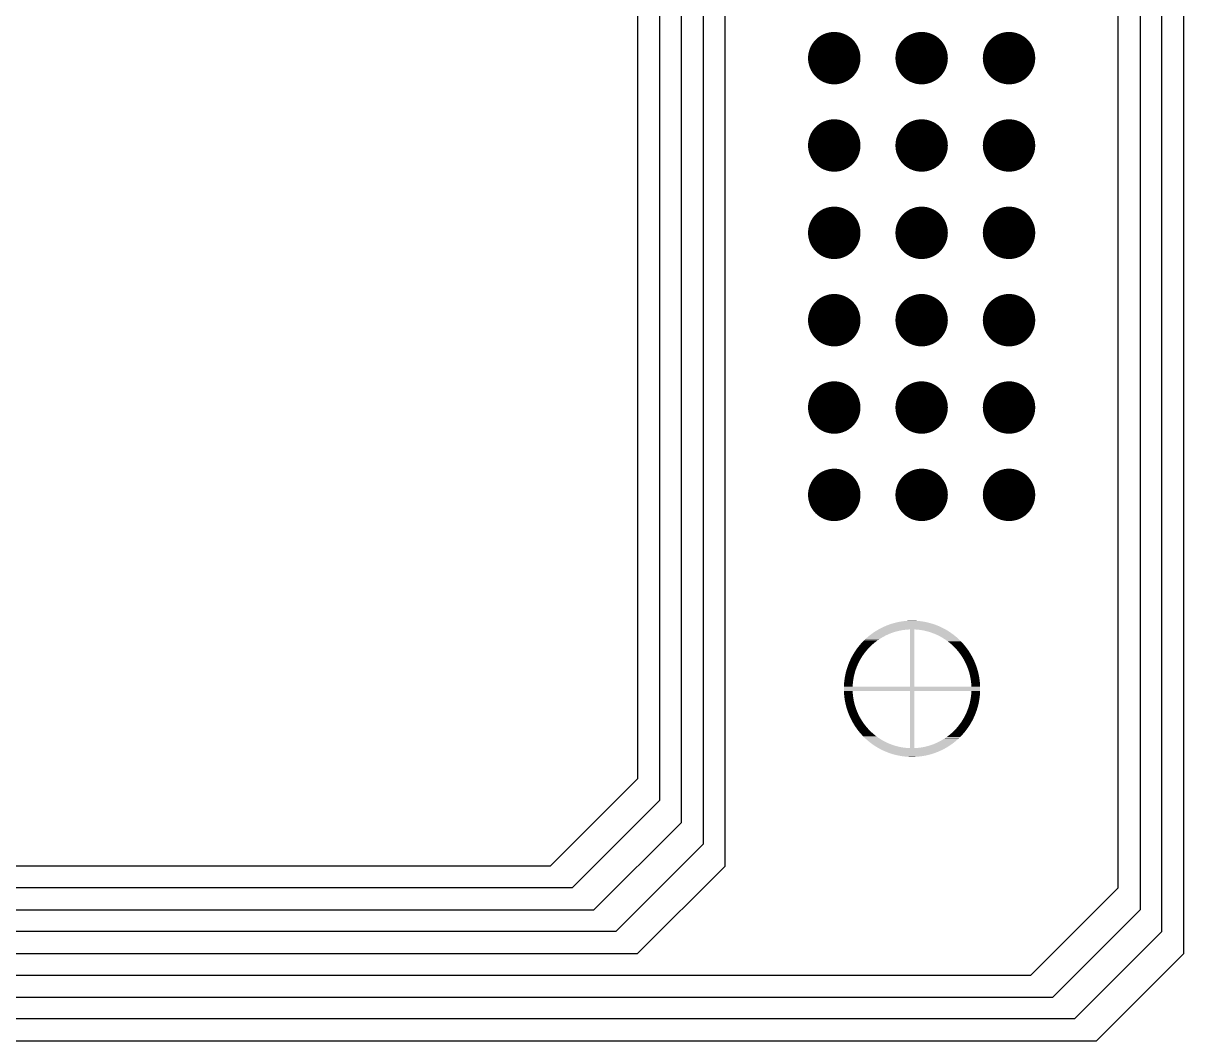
# Model space of a CAD drawing. Extents: x 295 to 953, y 10 to 290.
# Drawn here: x 754.65 to 788.38, y 105.26 to 134.85 of the extents above; entities that cross this region are included whole.
import ezdxf

# ---------------------------------------------------------------- set-up
doc = ezdxf.new("R2010")
doc.units = 0
doc.header["$LTSCALE"] = 5
doc.header["$MEASUREMENT"] = 0
doc.layers.get('0').update_dxf_attribs({"linetype": 'CONTINUOUS', "lineweight": 25})
doc.layers.add('DV-ABPB-A4_TOP', color=14, linetype='CONTINUOUS')

msp = doc.modelspace()

# ---------------------------------------------------------------- linework, layer by layer
at = {"color": 7, "const_width": 0.762}
for points in [[(777.839, 133.833, 1), (778.601, 133.833, 1)], [(780.379, 133.833, 1), (781.141, 133.833, 1)], [(782.919, 133.833, 1), (783.681, 133.833, 1)], [(777.839, 131.293, 1), (778.601, 131.293, 1)], [(780.379, 131.293, 1), (781.141, 131.293, 1)], [(782.919, 131.293, 1), (783.681, 131.293, 1)], [(777.839, 128.753, 1), (778.601, 128.753, 1)], [(780.379, 128.753, 1), (781.141, 128.753, 1)], [(782.919, 128.753, 1), (783.681, 128.753, 1)], [(777.839, 126.213, 1), (778.601, 126.213, 1)], [(780.379, 126.213, 1), (781.141, 126.213, 1)], [(782.919, 126.213, 1), (783.681, 126.213, 1)], [(777.839, 123.673, 1), (778.601, 123.673, 1)], [(780.379, 123.673, 1), (781.141, 123.673, 1)], [(782.919, 123.673, 1), (783.681, 123.673, 1)], [(777.839, 121.133, 1), (778.601, 121.133, 1)], [(780.379, 121.133, 1), (781.141, 121.133, 1)], [(782.919, 121.133, 1), (783.681, 121.133, 1)]]:
    msp.add_lwpolyline(points, format="xyb", close=True, dxfattribs=at)
at = {"color": 7}
for points in [[(779.92, 117.395), (779.976, 117.41), (781.04, 117.395), (780.985, 117.41)], [(779.976, 117.41), (779.981, 117.412), (780.985, 117.41), (780.979, 117.412)], [(779.981, 117.412), (780.037, 117.425), (780.979, 117.412), (780.924, 117.425)], [(780.037, 117.425), (780.043, 117.427), (780.924, 117.425), (780.917, 117.427)], [(780.043, 117.427), (780.099, 117.439), (780.917, 117.427), (780.862, 117.439)], [(780.099, 117.439), (780.105, 117.44), (780.862, 117.439), (780.855, 117.44)], [(780.105, 117.44), (780.162, 117.45), (780.855, 117.44), (780.799, 117.45)], [(780.162, 117.45), (780.167, 117.451), (780.799, 117.45), (780.793, 117.451)], [(780.167, 117.451), (780.225, 117.459), (780.793, 117.451), (780.736, 117.459)], [(780.225, 117.459), (780.23, 117.46), (780.736, 117.459), (780.73, 117.46)], [(780.23, 117.46), (780.288, 117.466), (780.73, 117.46), (780.673, 117.466)], [(780.288, 117.466), (780.293, 117.467), (780.673, 117.466), (780.666, 117.467)], [(780.293, 117.467), (780.352, 117.471), (780.666, 117.467), (780.61, 117.471)], [(780.352, 117.471), (780.356, 117.472), (780.61, 117.471), (780.602, 117.472)], [(780.356, 117.472), (780.416, 117.475), (780.602, 117.472), (780.547, 117.475)], [(780.416, 117.475), (780.42, 117.475), (780.547, 117.475), (780.536, 117.475)], [(780.42, 117.475), (780.483, 117.476), (780.536, 117.475), (780.483, 117.476)], [(779.255, 117.051), (779.287, 117.076), (779.732, 117.051), (779.785, 117.076)], [(779.287, 117.076), (779.299, 117.085), (779.785, 117.076), (779.807, 117.085)], [(779.299, 117.085), (779.318, 117.099), (779.807, 117.085), (779.84, 117.099)], [(779.318, 117.099), (779.347, 117.12), (779.84, 117.099), (779.895, 117.12)], [(779.347, 117.12), (779.35, 117.122), (779.895, 117.12), (779.902, 117.122)], [(779.35, 117.122), (779.375, 117.139), (779.902, 117.122), (779.951, 117.139)], [(779.375, 117.139), (779.401, 117.156), (779.951, 117.139), (780.008, 117.156)], [(779.401, 117.156), (779.403, 117.157), (780.008, 117.156), (780.013, 117.157)], [(779.403, 117.157), (779.425, 117.171), (780.013, 117.157), (780.065, 117.171)], [(779.425, 117.171), (779.446, 117.184), (780.065, 117.171), (780.123, 117.184)], [(779.446, 117.184), (779.457, 117.191), (780.123, 117.184), (780.156, 117.191)], [(779.457, 117.191), (779.465, 117.196), (780.156, 117.191), (780.181, 117.196)], [(779.465, 117.196), (779.481, 117.205), (780.181, 117.196), (780.24, 117.205)], [(779.481, 117.205), (779.493, 117.212), (780.24, 117.205), (780.299, 117.212)], [(779.493, 117.212), (779.502, 117.217), (780.299, 117.212), (780.358, 117.217)], [(779.502, 117.217), (779.508, 117.221), (780.358, 117.217), (780.417, 117.221)], [(779.508, 117.221), (779.512, 117.223), (781.453, 117.221), (781.449, 117.223)], [(779.512, 117.223), (779.562, 117.25), (781.449, 117.223), (781.399, 117.25)], [(779.562, 117.25), (779.567, 117.253), (781.399, 117.25), (781.393, 117.253)], [(779.567, 117.253), (779.619, 117.279), (781.393, 117.253), (781.342, 117.279)], [(779.619, 117.279), (779.624, 117.281), (781.342, 117.279), (781.336, 117.281)], [(779.624, 117.281), (779.677, 117.305), (781.336, 117.281), (781.284, 117.305)], [(779.677, 117.305), (779.682, 117.308), (781.284, 117.305), (781.279, 117.308)], [(779.682, 117.308), (779.735, 117.33), (781.279, 117.308), (781.226, 117.33)], [(779.735, 117.33), (779.74, 117.332), (781.226, 117.33), (781.22, 117.332)], [(779.74, 117.332), (779.794, 117.353), (781.22, 117.332), (781.167, 117.353)], [(779.794, 117.353), (779.8, 117.355), (781.167, 117.353), (781.161, 117.355)], [(779.8, 117.355), (779.854, 117.374), (781.161, 117.355), (781.107, 117.374)], [(779.854, 117.374), (779.859, 117.376), (781.107, 117.374), (781.101, 117.376)], [(779.859, 117.376), (779.915, 117.393), (781.101, 117.376), (781.046, 117.393)], [(779.915, 117.393), (779.92, 117.395), (781.046, 117.393), (781.04, 117.395)], [(780.417, 115.558), (780.417, 117.221), (780.544, 115.558), (780.544, 117.221)], [(780.56, 117.22), (780.544, 117.221), (781.454, 117.22), (781.453, 117.221)], [(780.582, 117.219), (780.56, 117.22), (781.456, 117.219), (781.454, 117.22)], [(780.641, 117.214), (780.582, 117.219), (781.464, 117.214), (781.456, 117.219)], [(780.7, 117.208), (780.641, 117.214), (781.475, 117.208), (781.464, 117.214)], [(780.759, 117.199), (780.7, 117.208), (781.49, 117.199), (781.475, 117.208)], [(780.817, 117.189), (780.759, 117.199), (781.508, 117.189), (781.49, 117.199)], [(780.821, 117.188), (780.817, 117.189), (781.509, 117.188), (781.508, 117.189)], [(780.875, 117.176), (780.821, 117.188), (781.528, 117.176), (781.509, 117.188)], [(780.933, 117.161), (780.875, 117.176), (781.551, 117.161), (781.528, 117.176)], [(780.959, 117.154), (780.933, 117.161), (781.563, 117.154), (781.551, 117.161)], [(780.989, 117.145), (780.959, 117.154), (781.576, 117.145), (781.563, 117.154)], [(781.046, 117.127), (780.989, 117.145), (781.603, 117.127), (781.576, 117.145)], [(781.068, 117.118), (781.046, 117.127), (781.615, 117.118), (781.603, 117.127)], [(781.101, 117.106), (781.068, 117.118), (781.632, 117.106), (781.615, 117.118)], [(781.156, 117.084), (781.101, 117.106), (781.663, 117.084), (781.632, 117.106)], [(781.162, 117.081), (781.156, 117.084), (781.667, 117.081), (781.663, 117.084)], [(781.21, 117.06), (781.162, 117.081), (781.694, 117.06), (781.667, 117.081)], [(781.246, 117.042), (781.21, 117.06), (781.717, 117.042), (781.694, 117.06)], [(778.915, 116.708), (778.934, 116.733), (779.252, 116.708), (779.277, 116.733)], [(778.934, 116.733), (778.948, 116.75), (779.277, 116.733), (779.294, 116.75)], [(778.948, 116.75), (778.975, 116.782), (779.294, 116.75), (779.33, 116.782)], [(778.975, 116.782), (778.981, 116.79), (779.33, 116.782), (779.338, 116.79)], [(778.981, 116.79), (779.015, 116.828), (779.338, 116.79), (779.383, 116.828)], [(779.015, 116.828), (779.017, 116.83), (779.383, 116.828), (779.385, 116.83)], [(779.017, 116.83), (779.05, 116.865), (779.385, 116.83), (779.429, 116.865)], [(779.05, 116.865), (779.06, 116.876), (779.429, 116.865), (779.444, 116.876)], [(779.06, 116.876), (779.085, 116.9), (779.444, 116.876), (779.477, 116.9)], [(779.085, 116.9), (779.105, 116.921), (779.477, 116.9), (779.507, 116.921)], [(779.105, 116.921), (779.119, 116.934), (779.507, 116.921), (779.526, 116.934)], [(779.119, 116.934), (779.152, 116.964), (779.526, 116.934), (779.573, 116.964)], [(779.152, 116.964), (779.154, 116.966), (779.573, 116.964), (779.576, 116.966)], [(779.154, 116.966), (779.188, 116.996), (779.576, 116.966), (779.627, 116.996)], [(779.188, 116.996), (779.199, 117.006), (779.627, 116.996), (779.645, 117.006)], [(779.199, 117.006), (779.222, 117.024), (779.645, 117.006), (779.679, 117.024)], [(779.222, 117.024), (779.248, 117.046), (779.679, 117.024), (779.722, 117.046)], [(779.248, 117.046), (779.255, 117.051), (779.722, 117.046), (779.732, 117.051)], [(781.264, 117.034), (781.246, 117.042), (781.727, 117.034), (781.717, 117.042)], [(781.316, 117.006), (781.264, 117.034), (781.761, 117.006), (781.727, 117.034)], [(781.323, 117.002), (781.316, 117.006), (781.766, 117.002), (781.761, 117.006)], [(781.367, 116.977), (781.323, 117.002), (781.795, 116.977), (781.766, 117.002)], [(781.394, 116.96), (781.367, 116.977), (781.813, 116.96), (781.795, 116.977)], [(781.418, 116.945), (781.394, 116.96), (781.829, 116.945), (781.813, 116.96)], [(781.46, 116.917), (781.418, 116.945), (781.86, 116.917), (781.829, 116.945)], [(781.467, 116.912), (781.46, 116.917), (781.864, 116.912), (781.86, 116.917)], [(781.515, 116.878), (781.467, 116.912), (781.899, 116.878), (781.864, 116.912)], [(781.522, 116.872), (781.515, 116.878), (781.905, 116.872), (781.899, 116.878)], [(781.562, 116.841), (781.522, 116.872), (781.933, 116.841), (781.905, 116.872)], [(781.581, 116.825), (781.562, 116.841), (781.948, 116.825), (781.933, 116.841)], [(781.607, 116.803), (781.581, 116.825), (781.967, 116.803), (781.948, 116.825)], [(781.636, 116.778), (781.607, 116.803), (781.99, 116.778), (781.967, 116.803)], [(781.651, 116.764), (781.636, 116.778), (782.001, 116.764), (781.99, 116.778)], [(781.688, 116.729), (781.651, 116.764), (782.03, 116.729), (782.001, 116.764)], [(781.694, 116.723), (781.688, 116.729), (782.034, 116.723), (782.03, 116.729)], [(781.736, 116.681), (781.694, 116.723), (782.067, 116.681), (782.034, 116.723)], [(778.709, 116.382), (778.726, 116.415), (778.998, 116.382), (779.019, 116.415)], [(778.726, 116.415), (778.735, 116.432), (779.019, 116.415), (779.03, 116.432)], [(778.735, 116.432), (778.757, 116.471), (779.03, 116.432), (779.056, 116.471)], [(778.757, 116.471), (778.762, 116.481), (779.056, 116.471), (779.063, 116.481)], [(778.762, 116.481), (778.789, 116.526), (779.063, 116.481), (779.095, 116.526)], [(778.789, 116.526), (778.791, 116.529), (779.095, 116.526), (779.097, 116.529)], [(778.791, 116.529), (778.82, 116.576), (779.097, 116.529), (779.134, 116.576)], [(778.82, 116.576), (778.823, 116.579), (779.134, 116.576), (779.136, 116.579)], [(778.823, 116.579), (778.851, 116.621), (779.136, 116.579), (779.171, 116.621)], [(778.851, 116.621), (778.858, 116.632), (779.171, 116.621), (779.181, 116.632)], [(778.858, 116.632), (778.883, 116.666), (779.181, 116.632), (779.211, 116.666)], [(778.883, 116.666), (778.895, 116.683), (779.211, 116.666), (779.228, 116.683)], [(778.895, 116.683), (778.915, 116.708), (779.228, 116.683), (779.252, 116.708)], [(781.738, 116.678), (781.736, 116.681), (782.069, 116.678), (782.067, 116.681)], [(781.776, 116.637), (781.738, 116.678), (782.099, 116.637), (782.069, 116.678)], [(781.784, 116.627), (781.776, 116.637), (782.106, 116.627), (782.099, 116.637)], [(781.814, 116.592), (781.784, 116.627), (782.13, 116.592), (782.106, 116.627)], [(781.828, 116.574), (781.814, 116.592), (782.141, 116.574), (782.13, 116.592)], [(781.851, 116.546), (781.828, 116.574), (782.159, 116.546), (782.141, 116.574)], [(781.869, 116.521), (781.851, 116.546), (782.175, 116.521), (782.159, 116.546)], [(781.886, 116.498), (781.869, 116.521), (782.188, 116.498), (782.175, 116.521)], [(781.908, 116.466), (781.886, 116.498), (782.207, 116.466), (782.188, 116.498)], [(781.92, 116.449), (781.908, 116.466), (782.216, 116.449), (782.207, 116.466)], [(781.945, 116.41), (781.92, 116.449), (782.237, 116.41), (782.216, 116.449)], [(781.952, 116.399), (781.945, 116.41), (782.243, 116.399), (782.237, 116.41)], [(781.979, 116.353), (781.952, 116.399), (782.266, 116.353), (782.243, 116.399)], [(778.566, 116.004), (778.582, 116.06), (778.83, 116.004), (778.848, 116.06)], [(778.582, 116.06), (778.583, 116.063), (778.848, 116.06), (778.85, 116.063)], [(778.583, 116.063), (778.599, 116.116), (778.85, 116.063), (778.869, 116.116)], [(778.599, 116.116), (778.602, 116.124), (778.869, 116.116), (778.872, 116.124)], [(778.602, 116.124), (778.618, 116.17), (778.872, 116.124), (778.891, 116.17)], [(778.618, 116.17), (778.623, 116.184), (778.891, 116.17), (778.897, 116.184)], [(778.623, 116.184), (778.639, 116.225), (778.897, 116.184), (778.915, 116.225)], [(778.639, 116.225), (778.646, 116.243), (778.915, 116.225), (778.924, 116.243)], [(778.646, 116.243), (778.661, 116.278), (778.924, 116.243), (778.941, 116.278)], [(778.661, 116.278), (778.671, 116.301), (778.941, 116.278), (778.953, 116.301)], [(778.671, 116.301), (778.684, 116.33), (778.953, 116.301), (778.969, 116.33)], [(778.684, 116.33), (778.698, 116.359), (778.969, 116.33), (778.985, 116.359)], [(778.698, 116.359), (778.709, 116.382), (778.985, 116.359), (778.998, 116.382)], [(781.982, 116.348), (781.979, 116.353), (782.268, 116.348), (782.266, 116.353)], [(782.01, 116.296), (781.982, 116.348), (782.292, 116.296), (782.268, 116.348)], [(782.037, 116.243), (782.01, 116.296), (782.314, 116.243), (782.292, 116.296)], [(782.04, 116.237), (782.037, 116.243), (782.317, 116.237), (782.314, 116.243)], [(782.062, 116.189), (782.04, 116.237), (782.335, 116.189), (782.317, 116.237)], [(782.066, 116.178), (782.062, 116.189), (782.34, 116.178), (782.335, 116.189)], [(782.084, 116.135), (782.066, 116.178), (782.355, 116.135), (782.34, 116.178)], [(782.091, 116.118), (782.084, 116.135), (782.361, 116.118), (782.355, 116.135)], [(782.105, 116.079), (782.091, 116.118), (782.373, 116.079), (782.361, 116.118)], [(782.113, 116.058), (782.105, 116.079), (782.38, 116.058), (782.373, 116.079)], [(782.125, 116.023), (782.113, 116.058), (782.389, 116.023), (782.38, 116.058)], [(778.509, 115.691), (778.512, 115.714), (778.765, 115.691), (778.767, 115.714)], [(778.512, 115.714), (778.516, 115.754), (778.767, 115.714), (778.773, 115.754)], [(778.516, 115.754), (778.519, 115.773), (778.773, 115.754), (778.776, 115.773)], [(778.519, 115.773), (778.525, 115.816), (778.776, 115.773), (778.784, 115.816)], [(778.525, 115.816), (778.528, 115.831), (778.784, 115.816), (778.786, 115.831)], [(778.528, 115.831), (778.537, 115.879), (778.786, 115.831), (778.797, 115.879)], [(778.537, 115.879), (778.539, 115.889), (778.797, 115.879), (778.799, 115.889)], [(778.539, 115.889), (778.55, 115.941), (778.799, 115.889), (778.812, 115.941)], [(778.55, 115.941), (778.551, 115.947), (778.812, 115.941), (778.813, 115.947)], [(778.551, 115.947), (778.565, 116.002), (778.813, 115.947), (778.829, 116.002)], [(778.565, 116.002), (778.566, 116.004), (778.829, 116.002), (778.83, 116.004)], [(782.133, 115.997), (782.125, 116.023), (782.397, 115.997), (782.389, 116.023)], [(782.142, 115.967), (782.133, 115.997), (782.404, 115.967), (782.397, 115.997)], [(782.15, 115.935), (782.142, 115.967), (782.412, 115.935), (782.404, 115.967)], [(782.157, 115.909), (782.15, 115.935), (782.417, 115.909), (782.412, 115.935)], [(782.165, 115.873), (782.157, 115.909), (782.425, 115.873), (782.417, 115.909)], [(782.17, 115.852), (782.165, 115.873), (782.429, 115.852), (782.425, 115.873)], [(782.178, 115.81), (782.17, 115.852), (782.436, 115.81), (782.429, 115.852)], [(782.181, 115.793), (782.178, 115.81), (782.439, 115.793), (782.436, 115.81)], [(782.189, 115.748), (782.181, 115.793), (782.445, 115.748), (782.439, 115.793)], [(782.191, 115.735), (782.189, 115.748), (782.447, 115.735), (782.445, 115.748)], [(782.197, 115.685), (782.191, 115.735), (782.452, 115.685), (782.447, 115.735)], [(778.499, 115.495), (778.5, 115.558), (782.461, 115.495), (782.46, 115.558)], [(778.5, 115.431), (778.499, 115.495), (782.46, 115.431), (782.461, 115.495)], [(778.5, 115.564), (778.502, 115.597), (778.755, 115.564), (778.756, 115.597)], [(778.5, 115.558), (778.5, 115.564), (778.754, 115.558), (778.755, 115.564)], [(778.503, 115.372), (778.5, 115.431), (778.757, 115.372), (778.754, 115.431)], [(778.502, 115.597), (778.504, 115.627), (778.756, 115.597), (778.758, 115.627)], [(778.503, 115.368), (778.503, 115.372), (778.758, 115.368), (778.757, 115.372)], [(778.504, 115.627), (778.506, 115.656), (778.758, 115.627), (778.761, 115.656)], [(778.506, 115.656), (778.509, 115.691), (778.761, 115.656), (778.765, 115.691)], [(780.417, 113.768), (780.417, 115.431), (780.544, 113.768), (780.544, 115.431)], [(782.198, 115.676), (782.197, 115.685), (782.453, 115.676), (782.452, 115.685)], [(782.203, 115.621), (782.198, 115.676), (782.457, 115.621), (782.453, 115.676)], [(782.202, 115.362), (782.204, 115.392), (782.457, 115.362), (782.459, 115.392)], [(782.203, 115.617), (782.203, 115.621), (782.458, 115.617), (782.457, 115.621)], [(782.206, 115.558), (782.203, 115.617), (782.46, 115.558), (782.458, 115.617)], [(782.204, 115.392), (782.206, 115.425), (782.459, 115.392), (782.46, 115.425)], [(782.206, 115.425), (782.206, 115.431), (782.46, 115.425), (782.46, 115.431)], [(778.508, 115.313), (778.503, 115.368), (778.763, 115.313), (778.758, 115.368)], [(778.508, 115.304), (778.508, 115.313), (778.764, 115.304), (778.763, 115.313)], [(778.514, 115.254), (778.508, 115.304), (778.77, 115.254), (778.764, 115.304)], [(778.515, 115.241), (778.514, 115.254), (778.772, 115.241), (778.77, 115.254)], [(778.522, 115.196), (778.515, 115.241), (778.779, 115.196), (778.772, 115.241)], [(778.524, 115.179), (778.522, 115.196), (778.782, 115.179), (778.779, 115.196)], [(778.532, 115.137), (778.524, 115.179), (778.79, 115.137), (778.782, 115.179)], [(778.536, 115.116), (778.532, 115.137), (778.795, 115.116), (778.79, 115.137)], [(778.543, 115.08), (778.536, 115.116), (778.804, 115.08), (778.795, 115.116)], [(778.549, 115.054), (778.543, 115.08), (778.81, 115.054), (778.804, 115.08)], [(778.556, 115.022), (778.549, 115.054), (778.819, 115.022), (778.81, 115.054)], [(782.131, 114.987), (782.147, 115.042), (782.395, 114.987), (782.409, 115.042)], [(782.147, 115.042), (782.149, 115.048), (782.409, 115.042), (782.411, 115.048)], [(782.149, 115.048), (782.162, 115.1), (782.411, 115.048), (782.422, 115.1)], [(782.162, 115.1), (782.164, 115.11), (782.422, 115.1), (782.424, 115.11)], [(782.164, 115.11), (782.174, 115.158), (782.424, 115.11), (782.432, 115.158)], [(782.174, 115.158), (782.177, 115.173), (782.432, 115.158), (782.435, 115.173)], [(782.177, 115.173), (782.185, 115.216), (782.435, 115.173), (782.442, 115.216)], [(782.185, 115.216), (782.188, 115.235), (782.442, 115.216), (782.444, 115.235)], [(782.188, 115.235), (782.193, 115.275), (782.444, 115.235), (782.449, 115.275)], [(782.193, 115.275), (782.196, 115.298), (782.449, 115.275), (782.452, 115.298)], [(782.196, 115.298), (782.2, 115.333), (782.452, 115.298), (782.455, 115.333)], [(782.2, 115.333), (782.202, 115.362), (782.455, 115.333), (782.457, 115.362)], [(778.564, 114.992), (778.556, 115.022), (778.828, 114.992), (778.819, 115.022)], [(778.571, 114.966), (778.564, 114.992), (778.836, 114.966), (778.828, 114.992)], [(778.581, 114.931), (778.571, 114.966), (778.848, 114.931), (778.836, 114.966)], [(778.588, 114.91), (778.581, 114.931), (778.855, 114.91), (778.848, 114.931)], [(778.6, 114.871), (778.588, 114.91), (778.87, 114.871), (778.855, 114.91)], [(778.606, 114.854), (778.6, 114.871), (778.876, 114.854), (778.87, 114.871)], [(778.621, 114.811), (778.606, 114.854), (778.894, 114.811), (778.876, 114.854)], [(778.625, 114.8), (778.621, 114.811), (778.899, 114.8), (778.894, 114.811)], [(778.644, 114.752), (778.625, 114.8), (778.921, 114.752), (778.899, 114.8)], [(778.646, 114.746), (778.644, 114.752), (778.924, 114.746), (778.921, 114.752)], [(778.668, 114.693), (778.646, 114.746), (778.95, 114.693), (778.924, 114.746)], [(782.007, 114.688), (782.02, 114.711), (782.29, 114.688), (782.3, 114.711)], [(782.02, 114.711), (782.037, 114.746), (782.3, 114.711), (782.315, 114.746)], [(782.037, 114.746), (782.046, 114.764), (782.315, 114.746), (782.322, 114.764)], [(782.046, 114.764), (782.064, 114.805), (782.322, 114.764), (782.338, 114.805)], [(782.064, 114.805), (782.07, 114.819), (782.338, 114.805), (782.342, 114.819)], [(782.07, 114.819), (782.089, 114.865), (782.342, 114.819), (782.359, 114.865)], [(782.089, 114.865), (782.092, 114.873), (782.359, 114.865), (782.362, 114.873)], [(782.092, 114.873), (782.111, 114.926), (782.362, 114.873), (782.378, 114.926)], [(782.111, 114.926), (782.112, 114.929), (782.378, 114.926), (782.379, 114.929)], [(782.112, 114.929), (782.131, 114.985), (782.379, 114.929), (782.395, 114.985)], [(782.131, 114.985), (782.131, 114.987), (782.395, 114.985), (782.395, 114.987)], [(778.693, 114.641), (778.669, 114.693), (778.979, 114.641), (778.95, 114.693)], [(778.695, 114.636), (778.693, 114.641), (778.982, 114.636), (778.979, 114.641)], [(778.718, 114.59), (778.695, 114.636), (779.009, 114.59), (778.982, 114.636)], [(778.723, 114.579), (778.718, 114.59), (779.016, 114.579), (779.009, 114.59)], [(778.744, 114.54), (778.723, 114.579), (779.041, 114.54), (779.016, 114.579)], [(778.754, 114.523), (778.744, 114.54), (779.052, 114.523), (779.041, 114.54)], [(778.772, 114.491), (778.754, 114.523), (779.074, 114.491), (779.052, 114.523)], [(778.786, 114.468), (778.772, 114.491), (779.091, 114.468), (779.074, 114.491)], [(778.801, 114.443), (778.786, 114.468), (779.11, 114.443), (779.091, 114.468)], [(778.819, 114.415), (778.801, 114.443), (779.133, 114.415), (779.11, 114.443)], [(778.831, 114.397), (778.819, 114.415), (779.147, 114.397), (779.133, 114.415)], [(778.855, 114.362), (778.831, 114.397), (779.176, 114.362), (779.147, 114.397)], [(778.862, 114.352), (778.855, 114.362), (779.185, 114.352), (779.176, 114.362)], [(781.78, 114.357), (781.789, 114.368), (782.102, 114.357), (782.11, 114.368)], [(781.789, 114.368), (781.824, 114.41), (782.11, 114.368), (782.138, 114.41)], [(781.824, 114.41), (781.827, 114.413), (782.138, 114.41), (782.14, 114.413)], [(781.827, 114.413), (781.863, 114.46), (782.14, 114.413), (782.17, 114.46)], [(781.863, 114.46), (781.866, 114.463), (782.17, 114.46), (782.172, 114.463)], [(781.866, 114.463), (781.898, 114.508), (782.172, 114.463), (782.198, 114.508)], [(781.898, 114.508), (781.905, 114.518), (782.198, 114.508), (782.204, 114.518)], [(781.905, 114.518), (781.931, 114.557), (782.204, 114.518), (782.226, 114.557)], [(781.931, 114.557), (781.941, 114.574), (782.226, 114.557), (782.234, 114.574)], [(781.941, 114.574), (781.962, 114.607), (782.234, 114.574), (782.252, 114.607)], [(781.962, 114.607), (781.975, 114.63), (782.252, 114.607), (782.263, 114.63)], [(781.975, 114.63), (781.992, 114.659), (782.263, 114.63), (782.276, 114.659)], [(781.992, 114.659), (782.007, 114.688), (782.276, 114.659), (782.29, 114.688)], [(778.892, 114.311), (778.862, 114.352), (779.223, 114.311), (779.185, 114.352)], [(778.894, 114.308), (778.892, 114.311), (779.225, 114.308), (779.223, 114.311)], [(778.926, 114.266), (778.894, 114.308), (779.266, 114.266), (779.225, 114.308)], [(778.931, 114.26), (778.926, 114.266), (779.272, 114.26), (779.266, 114.266)], [(778.96, 114.225), (778.931, 114.26), (779.309, 114.225), (779.272, 114.26)], [(778.971, 114.211), (778.96, 114.225), (779.325, 114.211), (779.309, 114.225)], [(778.993, 114.186), (778.971, 114.211), (779.353, 114.186), (779.325, 114.211)], [(779.013, 114.164), (778.993, 114.186), (779.38, 114.164), (779.353, 114.186)], [(779.028, 114.148), (779.013, 114.164), (779.399, 114.148), (779.38, 114.164)], [(779.056, 114.117), (779.028, 114.148), (779.438, 114.117), (779.399, 114.148)], [(779.062, 114.111), (779.056, 114.117), (779.446, 114.111), (779.438, 114.117)], [(779.097, 114.077), (779.062, 114.111), (779.494, 114.077), (779.446, 114.111)], [(779.101, 114.072), (779.097, 114.077), (779.5, 114.072), (779.494, 114.077)], [(779.131, 114.044), (779.101, 114.072), (779.543, 114.044), (779.5, 114.072)], [(779.147, 114.029), (779.131, 114.044), (779.567, 114.029), (779.543, 114.044)], [(779.166, 114.012), (779.147, 114.029), (779.593, 114.012), (779.567, 114.029)], [(781.334, 113.993), (781.385, 114.023), (781.773, 113.993), (781.807, 114.023)], [(781.385, 114.023), (781.388, 114.025), (781.807, 114.023), (781.809, 114.025)], [(781.388, 114.025), (781.435, 114.055), (781.809, 114.025), (781.841, 114.055)], [(781.435, 114.055), (781.454, 114.068), (781.841, 114.055), (781.855, 114.068)], [(781.454, 114.068), (781.484, 114.089), (781.855, 114.068), (781.876, 114.089)], [(781.484, 114.089), (781.517, 114.113), (781.876, 114.089), (781.9, 114.113)], [(781.517, 114.113), (781.531, 114.124), (781.9, 114.113), (781.911, 114.124)], [(781.531, 114.124), (781.576, 114.159), (781.911, 114.124), (781.944, 114.159)], [(781.576, 114.159), (781.578, 114.161), (781.944, 114.159), (781.945, 114.161)], [(781.578, 114.161), (781.623, 114.199), (781.945, 114.161), (781.979, 114.199)], [(781.623, 114.199), (781.631, 114.207), (781.979, 114.199), (781.986, 114.207)], [(781.631, 114.207), (781.667, 114.239), (781.986, 114.207), (782.013, 114.239)], [(781.667, 114.239), (781.683, 114.256), (782.013, 114.239), (782.026, 114.256)], [(781.683, 114.256), (781.709, 114.281), (782.026, 114.256), (782.046, 114.281)], [(781.709, 114.281), (781.733, 114.306), (782.046, 114.281), (782.065, 114.306)], [(781.733, 114.306), (781.75, 114.323), (782.065, 114.306), (782.078, 114.323)], [(781.75, 114.323), (781.78, 114.357), (782.078, 114.323), (782.102, 114.357)], [(779.195, 113.987), (779.166, 114.012), (779.638, 113.987), (779.593, 114.012)], [(779.2, 113.983), (779.195, 113.987), (779.645, 113.983), (779.638, 113.987)], [(779.233, 113.955), (779.2, 113.983), (779.697, 113.955), (779.645, 113.983)], [(779.244, 113.947), (779.233, 113.955), (779.714, 113.947), (779.697, 113.955)], [(779.266, 113.929), (779.244, 113.947), (779.75, 113.929), (779.714, 113.947)], [(779.294, 113.908), (779.266, 113.929), (779.798, 113.908), (779.75, 113.929)], [(779.298, 113.905), (779.294, 113.908), (779.804, 113.905), (779.798, 113.908)], [(779.328, 113.883), (779.298, 113.905), (779.859, 113.883), (779.804, 113.905)], [(779.345, 113.871), (779.328, 113.883), (779.893, 113.871), (779.859, 113.883)], [(779.357, 113.862), (779.345, 113.871), (779.915, 113.862), (779.893, 113.871)], [(779.385, 113.844), (779.357, 113.862), (779.971, 113.844), (779.915, 113.862)], [(779.398, 113.835), (779.385, 113.844), (780.002, 113.835), (779.971, 113.844)], [(779.41, 113.828), (779.398, 113.835), (780.028, 113.828), (780.002, 113.835)], [(779.433, 113.813), (779.41, 113.828), (780.085, 113.813), (780.028, 113.828)], [(779.452, 113.801), (779.433, 113.813), (780.14, 113.801), (780.085, 113.813)], [(779.453, 113.8), (779.452, 113.801), (780.143, 113.8), (780.14, 113.801)], [(779.471, 113.79), (779.453, 113.8), (780.202, 113.79), (780.143, 113.8)], [(779.486, 113.781), (779.471, 113.79), (780.26, 113.781), (780.202, 113.79)], [(779.497, 113.775), (779.486, 113.781), (780.319, 113.775), (780.26, 113.781)], [(779.504, 113.77), (779.497, 113.775), (780.378, 113.77), (780.319, 113.775)], [(779.506, 113.769), (779.504, 113.77), (780.401, 113.769), (780.378, 113.77)], [(779.508, 113.768), (779.506, 113.769), (780.417, 113.768), (780.401, 113.769)], [(779.512, 113.766), (779.508, 113.768), (781.449, 113.766), (781.453, 113.768)], [(779.562, 113.739), (779.512, 113.766), (781.398, 113.739), (781.449, 113.766)], [(779.568, 113.736), (779.562, 113.739), (781.393, 113.736), (781.398, 113.739)], [(779.619, 113.71), (779.568, 113.736), (781.342, 113.71), (781.393, 113.736)], [(779.624, 113.708), (779.619, 113.71), (781.336, 113.708), (781.342, 113.71)], [(779.676, 113.684), (779.624, 113.708), (781.284, 113.684), (781.336, 113.708)], [(780.544, 113.768), (780.603, 113.772), (781.453, 113.768), (781.458, 113.772)], [(780.603, 113.772), (780.662, 113.777), (781.458, 113.772), (781.467, 113.777)], [(780.662, 113.777), (780.721, 113.784), (781.467, 113.777), (781.48, 113.784)], [(780.721, 113.784), (780.779, 113.793), (781.48, 113.784), (781.496, 113.793)], [(780.779, 113.793), (780.804, 113.798), (781.496, 113.793), (781.504, 113.798)], [(780.804, 113.798), (780.837, 113.805), (781.504, 113.798), (781.514, 113.805)], [(780.837, 113.805), (780.895, 113.818), (781.514, 113.805), (781.535, 113.818)], [(780.895, 113.818), (780.948, 113.832), (781.535, 113.818), (781.558, 113.832)], [(780.948, 113.832), (780.952, 113.833), (781.558, 113.832), (781.56, 113.833)], [(780.952, 113.833), (781.009, 113.85), (781.56, 113.833), (781.585, 113.85)], [(781.009, 113.85), (781.059, 113.867), (781.585, 113.85), (781.61, 113.867)], [(781.059, 113.867), (781.065, 113.869), (781.61, 113.867), (781.613, 113.869)], [(781.065, 113.869), (781.121, 113.89), (781.613, 113.869), (781.643, 113.89)], [(781.121, 113.89), (781.154, 113.904), (781.643, 113.89), (781.662, 113.904)], [(781.154, 113.904), (781.175, 113.913), (781.662, 113.904), (781.674, 113.913)], [(781.175, 113.913), (781.229, 113.938), (781.674, 113.913), (781.706, 113.938)], [(781.229, 113.938), (781.239, 113.943), (781.706, 113.938), (781.712, 113.943)], [(781.239, 113.943), (781.282, 113.965), (781.712, 113.943), (781.739, 113.965)], [(781.282, 113.965), (781.316, 113.983), (781.739, 113.965), (781.761, 113.983)], [(781.316, 113.983), (781.334, 113.993), (781.761, 113.983), (781.773, 113.993)], [(779.682, 113.681), (779.676, 113.684), (781.279, 113.681), (781.284, 113.684)], [(779.735, 113.659), (779.682, 113.681), (781.226, 113.659), (781.279, 113.681)], [(779.741, 113.657), (779.735, 113.659), (781.22, 113.657), (781.226, 113.659)], [(779.794, 113.636), (779.741, 113.657), (781.166, 113.636), (781.22, 113.657)], [(779.8, 113.634), (779.794, 113.636), (781.161, 113.634), (781.166, 113.636)], [(779.854, 113.615), (779.8, 113.634), (781.107, 113.615), (781.161, 113.634)], [(779.86, 113.613), (779.854, 113.615), (781.101, 113.613), (781.107, 113.615)], [(779.914, 113.596), (779.86, 113.613), (781.046, 113.596), (781.101, 113.613)], [(779.92, 113.594), (779.914, 113.596), (781.041, 113.594), (781.046, 113.596)], [(779.975, 113.579), (779.92, 113.594), (780.985, 113.579), (781.041, 113.594)], [(779.982, 113.577), (779.975, 113.579), (780.979, 113.577), (780.985, 113.579)], [(780.037, 113.564), (779.982, 113.577), (780.923, 113.564), (780.979, 113.577)], [(780.043, 113.562), (780.037, 113.564), (780.918, 113.562), (780.923, 113.564)], [(780.099, 113.55), (780.043, 113.562), (780.861, 113.55), (780.918, 113.562)], [(780.105, 113.549), (780.099, 113.55), (780.856, 113.549), (780.861, 113.55)], [(780.161, 113.539), (780.105, 113.549), (780.799, 113.539), (780.856, 113.549)], [(780.168, 113.538), (780.161, 113.539), (780.793, 113.538), (780.799, 113.539)], [(780.224, 113.53), (780.168, 113.538), (780.736, 113.53), (780.793, 113.538)], [(780.231, 113.529), (780.224, 113.53), (780.73, 113.529), (780.736, 113.53)], [(780.287, 113.523), (780.231, 113.529), (780.673, 113.523), (780.73, 113.529)], [(780.294, 113.522), (780.287, 113.523), (780.667, 113.522), (780.673, 113.523)], [(780.35, 113.518), (780.294, 113.522), (780.609, 113.518), (780.667, 113.522)], [(780.358, 113.517), (780.35, 113.518), (780.604, 113.517), (780.609, 113.518)], [(780.414, 113.514), (780.358, 113.517), (780.545, 113.514), (780.604, 113.517)], [(780.425, 113.514), (780.414, 113.514), (780.541, 113.514), (780.545, 113.514)], [(780.477, 113.513), (780.425, 113.514), (780.477, 113.513), (780.541, 113.514)]]:
    msp.add_solid(points, dxfattribs=at)
at = {"layer": 'DV-ABPB-A4_TOP', "color": 7}
for p, q in [((774.41, 198.603), (774.41, 110.973)), ((773.775, 111.608), (773.775, 196.698)), ((773.14, 186.538), (773.14, 112.243)), ((772.505, 183.998), (772.505, 112.878)), ((788.38, 107.798), (788.38, 183.998)), ((775.045, 110.338), (775.045, 182.093)), ((787.745, 108.433), (787.745, 181.458)), ((787.11, 178.918), (787.11, 109.068)), ((786.475, 109.703), (786.475, 176.378)), ((772.505, 112.878), (769.965, 110.338)), ((773.14, 112.243), (770.6, 109.703)), ((771.235, 109.068), (773.775, 111.608)), ((774.41, 110.973), (771.87, 108.433)), ((769.965, 110.338), (650.267, 110.338)), ((772.505, 107.798), (775.045, 110.338)), ((770.6, 109.703), (648.997, 109.703)), ((783.935, 107.163), (786.475, 109.703)), ((648.045, 109.068), (771.235, 109.068)), ((787.11, 109.068), (784.57, 106.528)), ((771.87, 108.433), (647.092, 108.433)), ((785.205, 105.893), (787.745, 108.433)), ((646.14, 107.798), (772.505, 107.798)), ((785.84, 105.258), (788.38, 107.798)), ((630.265, 107.163), (783.935, 107.163)), ((629.63, 106.528), (784.57, 106.528)), ((785.205, 105.893), (628.995, 105.893)), ((628.36, 105.258), (785.84, 105.258))]:
    msp.add_line(p, q, dxfattribs=at)

doc.saveas('drawing.dxf')
